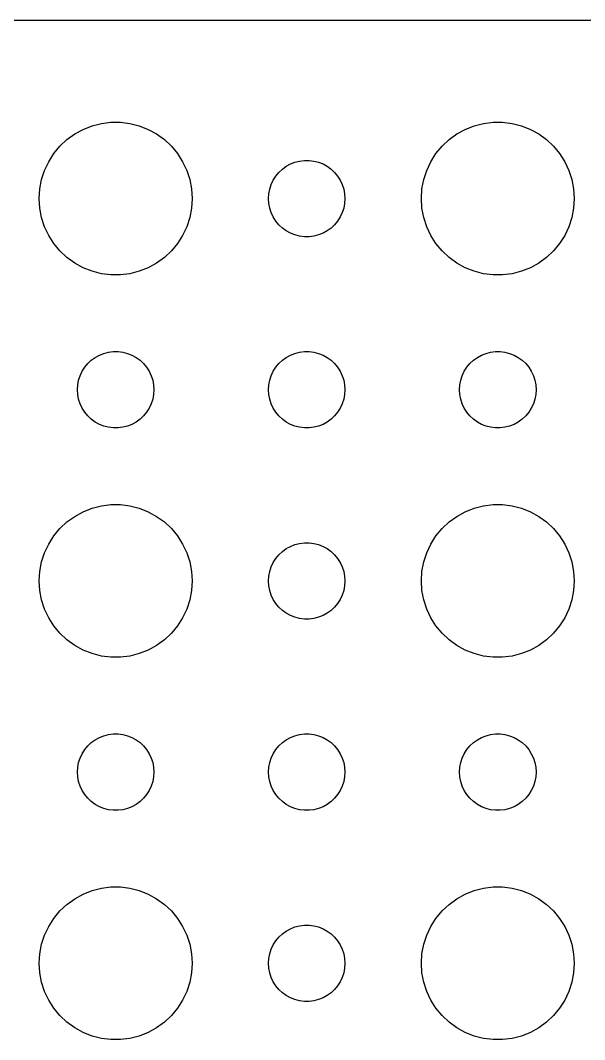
# Model space of a CAD drawing. Header units: metres. Extents: x -37 to 37, y 47 to 205.
# Drawn here: x -3.74 to 18.41, y 81.01 to 120.99 of the extents above; entities that cross this region are included whole.
import ezdxf

# ---------------------------------------------------------------- set-up
doc = ezdxf.new("R2010")
doc.units = ezdxf.units.M

msp = doc.modelspace()

# ---------------------------------------------------------------- linework, layer by layer
for p, q in [((32.3139, 120.99), (-32.3139, 120.99)), ((-1.27733, 116.714), (-0.92705, 116.853)), ((-0.92705, 116.853), (-0.56213, 116.947)), ((-0.56213, 116.947), (-0.18837, 116.994)), ((-0.18837, 116.994), (0.18837, 116.994)), ((0.18837, 116.994), (0.56213, 116.947)), ((0.56213, 116.947), (0.92705, 116.853)), ((0.92705, 116.853), (1.27733, 116.714)), ((13.7227, 116.714), (14.0729, 116.853)), ((14.0729, 116.853), (14.4379, 116.947)), ((14.4379, 116.947), (14.8116, 116.994)), ((14.8116, 116.994), (15.1884, 116.994)), ((15.1884, 116.994), (15.5621, 116.947)), ((15.5621, 116.947), (15.927, 116.853)), ((15.927, 116.853), (16.2773, 116.714)), ((-1.91226, 116.312), (-1.60747, 116.533)), ((-1.60747, 116.533), (-1.27733, 116.714)), ((1.27733, 116.714), (1.60747, 116.533)), ((1.60747, 116.533), (1.91226, 116.312)), ((13.0877, 116.312), (13.3925, 116.533)), ((13.3925, 116.533), (13.7227, 116.714)), ((16.2773, 116.714), (16.6075, 116.533)), ((16.6075, 116.533), (16.9123, 116.312)), ((-2.42705, 115.763), (-2.1869, 116.054)), ((-2.1869, 116.054), (-1.91226, 116.312)), ((1.91226, 116.312), (2.1869, 116.054)), ((2.1869, 116.054), (2.42705, 115.763)), ((12.5729, 115.763), (12.8131, 116.054)), ((12.8131, 116.054), (13.0877, 116.312)), ((16.9123, 116.312), (17.1869, 116.054)), ((17.1869, 116.054), (17.427, 115.763)), ((-2.62891, 115.445), (-2.42705, 115.763)), ((2.42705, 115.763), (2.62891, 115.445)), ((12.3711, 115.445), (12.5729, 115.763)), ((17.427, 115.763), (17.6289, 115.445)), ((-2.78932, 115.104), (-2.62891, 115.445)), ((2.62891, 115.445), (2.78932, 115.104)), ((6.40654, 115.027), (6.54385, 115.156)), ((6.54385, 115.156), (6.69626, 115.266)), ((6.69626, 115.266), (6.86133, 115.357)), ((6.86133, 115.357), (7.03647, 115.427)), ((7.03647, 115.427), (7.21892, 115.473)), ((7.21892, 115.473), (7.40581, 115.497)), ((7.40581, 115.497), (7.59418, 115.497)), ((7.59418, 115.497), (7.78107, 115.473)), ((7.78107, 115.473), (7.96352, 115.427)), ((7.96352, 115.427), (8.13866, 115.357)), ((8.13866, 115.357), (8.30373, 115.266)), ((8.30373, 115.266), (8.45613, 115.156)), ((8.45613, 115.156), (8.59344, 115.027)), ((12.2107, 115.104), (12.3711, 115.445)), ((17.6289, 115.445), (17.7893, 115.104)), ((-2.90575, 114.746), (-2.78932, 115.104)), ((2.78932, 115.104), (2.90575, 114.746)), ((6.18553, 114.723), (6.28647, 114.882)), ((6.28647, 114.882), (6.40654, 115.027)), ((8.59344, 115.027), (8.71352, 114.882)), ((8.71352, 114.882), (8.81445, 114.723)), ((12.0942, 114.746), (12.2107, 115.104)), ((17.7893, 115.104), (17.9057, 114.746)), ((-3, 114), (-2.97633, 114.376)), ((-2.97633, 114.376), (-2.90575, 114.746)), ((2.90575, 114.746), (2.97633, 114.376)), ((2.97633, 114.376), (3, 114)), ((6.01183, 114.188), (6.04712, 114.373)), ((6.04712, 114.373), (6.10533, 114.552)), ((6.10533, 114.552), (6.18553, 114.723)), ((8.81445, 114.723), (8.89465, 114.552)), ((8.89465, 114.552), (8.95287, 114.373)), ((8.95287, 114.373), (8.98816, 114.188)), ((12, 114), (12.0237, 114.376)), ((12.0237, 114.376), (12.0942, 114.746)), ((17.9057, 114.746), (17.9763, 114.376)), ((17.9763, 114.376), (18, 114)), ((-2.97633, 113.624), (-3, 114)), ((3, 114), (2.97633, 113.624)), ((6, 114), (6.01183, 114.188)), ((6.01183, 113.812), (6, 114)), ((8.98816, 114.188), (9, 114)), ((9, 114), (8.98816, 113.812)), ((12.0237, 113.624), (12, 114)), ((18, 114), (17.9763, 113.624)), ((-2.90575, 113.254), (-2.97633, 113.624)), ((2.97633, 113.624), (2.90575, 113.254)), ((6.04712, 113.627), (6.01183, 113.812)), ((6.10533, 113.448), (6.04712, 113.627)), ((8.95287, 113.627), (8.89465, 113.448)), ((8.98816, 113.812), (8.95287, 113.627)), ((12.0942, 113.254), (12.0237, 113.624)), ((17.9763, 113.624), (17.9057, 113.254)), ((-2.78932, 112.896), (-2.90575, 113.254)), ((2.90575, 113.254), (2.78932, 112.896)), ((6.18553, 113.277), (6.10533, 113.448)), ((6.28647, 113.118), (6.18553, 113.277)), ((8.81445, 113.277), (8.71352, 113.118)), ((8.89465, 113.448), (8.81445, 113.277)), ((12.2107, 112.896), (12.0942, 113.254)), ((17.9057, 113.254), (17.7893, 112.896)), ((-2.62891, 112.555), (-2.78932, 112.896)), ((2.78932, 112.896), (2.62891, 112.555)), ((6.40654, 112.973), (6.28647, 113.118)), ((6.54385, 112.844), (6.40654, 112.973)), ((6.69626, 112.734), (6.54385, 112.844)), ((8.45613, 112.844), (8.30373, 112.734)), ((8.59344, 112.973), (8.45613, 112.844)), ((8.71352, 113.118), (8.59344, 112.973)), ((12.3711, 112.555), (12.2107, 112.896)), ((17.7893, 112.896), (17.6289, 112.555)), ((-2.42705, 112.237), (-2.62891, 112.555)), ((2.62891, 112.555), (2.42705, 112.237)), ((6.86133, 112.643), (6.69626, 112.734)), ((7.03647, 112.573), (6.86133, 112.643)), ((7.21892, 112.527), (7.03647, 112.573)), ((7.40581, 112.503), (7.21892, 112.527)), ((7.59418, 112.503), (7.40581, 112.503)), ((7.78107, 112.527), (7.59418, 112.503)), ((7.96352, 112.573), (7.78107, 112.527)), ((8.13866, 112.643), (7.96352, 112.573)), ((8.30373, 112.734), (8.13866, 112.643)), ((12.5729, 112.237), (12.3711, 112.555)), ((17.6289, 112.555), (17.427, 112.237)), ((-2.1869, 111.946), (-2.42705, 112.237)), ((2.42705, 112.237), (2.1869, 111.946)), ((12.8131, 111.946), (12.5729, 112.237)), ((17.427, 112.237), (17.1869, 111.946)), ((-1.91226, 111.688), (-2.1869, 111.946)), ((-1.60747, 111.467), (-1.91226, 111.688)), ((1.91226, 111.688), (1.60747, 111.467)), ((2.1869, 111.946), (1.91226, 111.688)), ((13.0877, 111.688), (12.8131, 111.946)), ((13.3925, 111.467), (13.0877, 111.688)), ((16.9123, 111.688), (16.6075, 111.467)), ((17.1869, 111.946), (16.9123, 111.688)), ((-1.27733, 111.286), (-1.60747, 111.467)), ((-0.92705, 111.147), (-1.27733, 111.286)), ((1.27733, 111.286), (0.92705, 111.147)), ((1.60747, 111.467), (1.27733, 111.286)), ((13.7227, 111.286), (13.3925, 111.467)), ((14.0729, 111.147), (13.7227, 111.286)), ((16.2773, 111.286), (15.927, 111.147)), ((16.6075, 111.467), (16.2773, 111.286)), ((-0.56213, 111.053), (-0.92705, 111.147)), ((-0.18837, 111.006), (-0.56213, 111.053)), ((0.18837, 111.006), (-0.18837, 111.006)), ((0.56213, 111.053), (0.18837, 111.006)), ((0.92705, 111.147), (0.56213, 111.053)), ((14.4379, 111.053), (14.0729, 111.147)), ((14.8116, 111.006), (14.4379, 111.053)), ((15.1884, 111.006), (14.8116, 111.006)), ((15.5621, 111.053), (15.1884, 111.006)), ((15.927, 111.147), (15.5621, 111.053)), ((-0.46352, 107.927), (-0.28107, 107.973)), ((-0.28107, 107.973), (-0.09418, 107.997)), ((-0.09418, 107.997), (0.09418, 107.997)), ((0.09418, 107.997), (0.28107, 107.973)), ((0.28107, 107.973), (0.46352, 107.927)), ((7.03647, 107.927), (7.21892, 107.973)), ((7.21892, 107.973), (7.40581, 107.997)), ((7.40581, 107.997), (7.59418, 107.997)), ((7.59418, 107.997), (7.78107, 107.973)), ((7.78107, 107.973), (7.96352, 107.927)), ((14.5365, 107.927), (14.7189, 107.973)), ((14.7189, 107.973), (14.9058, 107.997)), ((14.9058, 107.997), (15.0942, 107.997)), ((15.0942, 107.997), (15.2811, 107.973)), ((15.2811, 107.973), (15.4635, 107.927)), ((-1.09344, 107.527), (-0.95613, 107.656)), ((-0.95613, 107.656), (-0.80373, 107.766)), ((-0.80373, 107.766), (-0.63866, 107.857)), ((-0.63866, 107.857), (-0.46352, 107.927)), ((0.46352, 107.927), (0.63866, 107.857)), ((0.63866, 107.857), (0.80373, 107.766)), ((0.80373, 107.766), (0.95613, 107.656)), ((0.95613, 107.656), (1.09344, 107.527)), ((6.40654, 107.527), (6.54385, 107.656)), ((6.54385, 107.656), (6.69626, 107.766)), ((6.69626, 107.766), (6.86133, 107.857)), ((6.86133, 107.857), (7.03647, 107.927)), ((7.96352, 107.927), (8.13866, 107.857)), ((8.13866, 107.857), (8.30373, 107.766)), ((8.30373, 107.766), (8.45613, 107.656)), ((8.45613, 107.656), (8.59344, 107.527)), ((13.9065, 107.527), (14.0439, 107.656)), ((14.0439, 107.656), (14.1963, 107.766)), ((14.1963, 107.766), (14.3613, 107.857)), ((14.3613, 107.857), (14.5365, 107.927)), ((15.4635, 107.927), (15.6387, 107.857)), ((15.6387, 107.857), (15.8037, 107.766)), ((15.8037, 107.766), (15.9561, 107.656)), ((15.9561, 107.656), (16.0934, 107.527)), ((-1.39465, 107.052), (-1.31445, 107.223)), ((-1.31445, 107.223), (-1.21352, 107.382)), ((-1.21352, 107.382), (-1.09344, 107.527)), ((1.09344, 107.527), (1.21352, 107.382)), ((1.21352, 107.382), (1.31445, 107.223)), ((1.31445, 107.223), (1.39465, 107.052)), ((6.10533, 107.052), (6.18553, 107.223)), ((6.18553, 107.223), (6.28647, 107.382)), ((6.28647, 107.382), (6.40654, 107.527)), ((8.59344, 107.527), (8.71352, 107.382)), ((8.71352, 107.382), (8.81445, 107.223)), ((8.81445, 107.223), (8.89465, 107.052)), ((13.6053, 107.052), (13.6855, 107.223)), ((13.6855, 107.223), (13.7865, 107.382)), ((13.7865, 107.382), (13.9065, 107.527)), ((16.0934, 107.527), (16.2135, 107.382)), ((16.2135, 107.382), (16.3145, 107.223)), ((16.3145, 107.223), (16.3947, 107.052)), ((-1.48816, 106.688), (-1.45287, 106.873)), ((-1.45287, 106.873), (-1.39465, 107.052)), ((1.39465, 107.052), (1.45287, 106.873)), ((1.45287, 106.873), (1.48816, 106.688)), ((6.01183, 106.688), (6.04712, 106.873)), ((6.04712, 106.873), (6.10533, 107.052)), ((8.89465, 107.052), (8.95287, 106.873)), ((8.95287, 106.873), (8.98816, 106.688)), ((13.5118, 106.688), (13.5471, 106.873)), ((13.5471, 106.873), (13.6053, 107.052)), ((16.3947, 107.052), (16.4529, 106.873)), ((16.4529, 106.873), (16.4882, 106.688)), ((-1.5, 106.5), (-1.48816, 106.688)), ((-1.48816, 106.312), (-1.5, 106.5)), ((1.48816, 106.688), (1.5, 106.5)), ((1.5, 106.5), (1.48816, 106.312)), ((6, 106.5), (6.01183, 106.688)), ((6.01183, 106.312), (6, 106.5)), ((8.98816, 106.688), (9, 106.5)), ((9, 106.5), (8.98816, 106.312)), ((13.5, 106.5), (13.5118, 106.688)), ((13.5118, 106.312), (13.5, 106.5)), ((16.4882, 106.688), (16.5, 106.5)), ((16.5, 106.5), (16.4882, 106.312)), ((-1.45287, 106.127), (-1.48816, 106.312)), ((-1.39465, 105.948), (-1.45287, 106.127)), ((1.45287, 106.127), (1.39465, 105.948)), ((1.48816, 106.312), (1.45287, 106.127)), ((6.04712, 106.127), (6.01183, 106.312)), ((6.10533, 105.948), (6.04712, 106.127)), ((8.95287, 106.127), (8.89465, 105.948)), ((8.98816, 106.312), (8.95287, 106.127)), ((13.5471, 106.127), (13.5118, 106.312)), ((13.6053, 105.948), (13.5471, 106.127)), ((16.4529, 106.127), (16.3947, 105.948)), ((16.4882, 106.312), (16.4529, 106.127)), ((-1.31445, 105.777), (-1.39465, 105.948)), ((-1.21352, 105.618), (-1.31445, 105.777)), ((-1.09344, 105.473), (-1.21352, 105.618)), ((1.21352, 105.618), (1.09344, 105.473)), ((1.31445, 105.777), (1.21352, 105.618)), ((1.39465, 105.948), (1.31445, 105.777)), ((6.18553, 105.777), (6.10533, 105.948)), ((6.28647, 105.618), (6.18553, 105.777)), ((6.40654, 105.473), (6.28647, 105.618)), ((8.71352, 105.618), (8.59344, 105.473)), ((8.81445, 105.777), (8.71352, 105.618)), ((8.89465, 105.948), (8.81445, 105.777)), ((13.6855, 105.777), (13.6053, 105.948)), ((13.7865, 105.618), (13.6855, 105.777)), ((13.9065, 105.473), (13.7865, 105.618)), ((16.2135, 105.618), (16.0934, 105.473)), ((16.3145, 105.777), (16.2135, 105.618)), ((16.3947, 105.948), (16.3145, 105.777)), ((-0.95613, 105.344), (-1.09344, 105.473)), ((-0.80373, 105.234), (-0.95613, 105.344)), ((-0.63866, 105.143), (-0.80373, 105.234)), ((0.80373, 105.234), (0.63866, 105.143)), ((0.95613, 105.344), (0.80373, 105.234)), ((1.09344, 105.473), (0.95613, 105.344)), ((6.54385, 105.344), (6.40654, 105.473)), ((6.69626, 105.234), (6.54385, 105.344)), ((6.86133, 105.143), (6.69626, 105.234)), ((8.30373, 105.234), (8.13866, 105.143)), ((8.45613, 105.344), (8.30373, 105.234)), ((8.59344, 105.473), (8.45613, 105.344)), ((14.0439, 105.344), (13.9065, 105.473)), ((14.1963, 105.234), (14.0439, 105.344)), ((14.3613, 105.143), (14.1963, 105.234)), ((15.8037, 105.234), (15.6387, 105.143)), ((15.9561, 105.344), (15.8037, 105.234)), ((16.0934, 105.473), (15.9561, 105.344)), ((-0.46352, 105.073), (-0.63866, 105.143)), ((-0.28107, 105.027), (-0.46352, 105.073)), ((-0.09418, 105.003), (-0.28107, 105.027)), ((0.09418, 105.003), (-0.09418, 105.003)), ((0.28107, 105.027), (0.09418, 105.003)), ((0.46352, 105.073), (0.28107, 105.027)), ((0.63866, 105.143), (0.46352, 105.073)), ((7.03647, 105.073), (6.86133, 105.143)), ((7.21892, 105.027), (7.03647, 105.073)), ((7.40581, 105.003), (7.21892, 105.027)), ((7.59418, 105.003), (7.40581, 105.003)), ((7.78107, 105.027), (7.59418, 105.003)), ((7.96352, 105.073), (7.78107, 105.027)), ((8.13866, 105.143), (7.96352, 105.073)), ((14.5365, 105.073), (14.3613, 105.143)), ((14.7189, 105.027), (14.5365, 105.073)), ((14.9058, 105.003), (14.7189, 105.027)), ((15.0942, 105.003), (14.9058, 105.003)), ((15.2811, 105.027), (15.0942, 105.003)), ((15.4635, 105.073), (15.2811, 105.027)), ((15.6387, 105.143), (15.4635, 105.073)), ((-0.56213, 101.947), (-0.18837, 101.994)), ((-0.18837, 101.994), (0.18837, 101.994)), ((0.18837, 101.994), (0.56213, 101.947)), ((14.4379, 101.947), (14.8116, 101.994)), ((14.8116, 101.994), (15.1884, 101.994)), ((15.1884, 101.994), (15.5621, 101.947)), ((-1.60747, 101.533), (-1.27733, 101.714)), ((-1.27733, 101.714), (-0.92705, 101.853)), ((-0.92705, 101.853), (-0.56213, 101.947)), ((0.56213, 101.947), (0.92705, 101.853)), ((0.92705, 101.853), (1.27733, 101.714)), ((1.27733, 101.714), (1.60747, 101.533)), ((13.3925, 101.533), (13.7227, 101.714)), ((13.7227, 101.714), (14.0729, 101.853)), ((14.0729, 101.853), (14.4379, 101.947)), ((15.5621, 101.947), (15.927, 101.853)), ((15.927, 101.853), (16.2773, 101.714)), ((16.2773, 101.714), (16.6075, 101.533)), ((-2.1869, 101.054), (-1.91226, 101.312)), ((-1.91226, 101.312), (-1.60747, 101.533)), ((1.60747, 101.533), (1.91226, 101.312)), ((1.91226, 101.312), (2.1869, 101.054)), ((12.8131, 101.054), (13.0877, 101.312)), ((13.0877, 101.312), (13.3925, 101.533)), ((16.6075, 101.533), (16.9123, 101.312)), ((16.9123, 101.312), (17.1869, 101.054)), ((-2.62891, 100.445), (-2.42705, 100.763)), ((-2.42705, 100.763), (-2.1869, 101.054)), ((2.1869, 101.054), (2.42705, 100.763)), ((2.42705, 100.763), (2.62891, 100.445)), ((12.3711, 100.445), (12.5729, 100.763)), ((12.5729, 100.763), (12.8131, 101.054)), ((17.1869, 101.054), (17.427, 100.763)), ((17.427, 100.763), (17.6289, 100.445)), ((-2.78932, 100.104), (-2.62891, 100.445)), ((2.62891, 100.445), (2.78932, 100.104)), ((6.86133, 100.357), (7.03647, 100.427)), ((7.03647, 100.427), (7.21892, 100.473)), ((7.21892, 100.473), (7.40581, 100.497)), ((7.40581, 100.497), (7.59418, 100.497)), ((7.59418, 100.497), (7.78107, 100.473)), ((7.78107, 100.473), (7.96352, 100.427)), ((7.96352, 100.427), (8.13866, 100.357)), ((12.2107, 100.104), (12.3711, 100.445)), ((17.6289, 100.445), (17.7893, 100.104)), ((-2.90575, 99.7461), (-2.78932, 100.104)), ((2.78932, 100.104), (2.90575, 99.7461)), ((6.28647, 99.8817), (6.40654, 100.027)), ((6.40654, 100.027), (6.54385, 100.156)), ((6.54385, 100.156), (6.69626, 100.266)), ((6.69626, 100.266), (6.86133, 100.357)), ((8.13866, 100.357), (8.30373, 100.266)), ((8.30373, 100.266), (8.45613, 100.156)), ((8.45613, 100.156), (8.59344, 100.027)), ((8.59344, 100.027), (8.71352, 99.8817)), ((12.0942, 99.7461), (12.2107, 100.104)), ((17.7893, 100.104), (17.9057, 99.7461)), ((-2.97633, 99.376), (-2.90575, 99.7461)), ((2.90575, 99.7461), (2.97633, 99.376)), ((6.10533, 99.5522), (6.18553, 99.7226)), ((6.18553, 99.7226), (6.28647, 99.8817)), ((8.71352, 99.8817), (8.81445, 99.7226)), ((8.81445, 99.7226), (8.89465, 99.5522)), ((12.0237, 99.376), (12.0942, 99.7461)), ((17.9057, 99.7461), (17.9763, 99.376)), ((-3, 99), (-2.97633, 99.376)), ((2.97633, 99.376), (3, 99)), ((6, 99), (6.01183, 99.188)), ((6.01183, 99.188), (6.04712, 99.373)), ((6.04712, 99.373), (6.10533, 99.5522)), ((8.89465, 99.5522), (8.95287, 99.373)), ((8.95287, 99.373), (8.98816, 99.188)), ((8.98816, 99.188), (9, 99)), ((12, 99), (12.0237, 99.376)), ((17.9763, 99.376), (18, 99)), ((-2.97633, 98.624), (-3, 99)), ((3, 99), (2.97633, 98.624)), ((6.01183, 98.812), (6, 99)), ((6.04712, 98.627), (6.01183, 98.812)), ((8.98816, 98.812), (8.95287, 98.627)), ((9, 99), (8.98816, 98.812)), ((12.0237, 98.624), (12, 99)), ((18, 99), (17.9763, 98.624)), ((-2.90575, 98.2539), (-2.97633, 98.624)), ((2.97633, 98.624), (2.90575, 98.2539)), ((6.10533, 98.4478), (6.04712, 98.627)), ((6.18553, 98.2774), (6.10533, 98.4478)), ((8.89465, 98.4478), (8.81445, 98.2774)), ((8.95287, 98.627), (8.89465, 98.4478)), ((12.0942, 98.2539), (12.0237, 98.624)), ((17.9763, 98.624), (17.9057, 98.2539)), ((-2.78932, 97.8956), (-2.90575, 98.2539)), ((2.90575, 98.2539), (2.78932, 97.8956)), ((6.28647, 98.1183), (6.18553, 98.2774)), ((6.40654, 97.9732), (6.28647, 98.1183)), ((6.54385, 97.8442), (6.40654, 97.9732)), ((8.59344, 97.9732), (8.45613, 97.8442)), ((8.71352, 98.1183), (8.59344, 97.9732)), ((8.81445, 98.2774), (8.71352, 98.1183)), ((12.2107, 97.8956), (12.0942, 98.2539)), ((17.9057, 98.2539), (17.7893, 97.8956)), ((-2.62891, 97.5547), (-2.78932, 97.8956)), ((2.78932, 97.8956), (2.62891, 97.5547)), ((6.69626, 97.7335), (6.54385, 97.8442)), ((6.86133, 97.6427), (6.69626, 97.7335)), ((7.03647, 97.5734), (6.86133, 97.6427)), ((7.21892, 97.5266), (7.03647, 97.5734)), ((7.96352, 97.5734), (7.78107, 97.5266)), ((8.13866, 97.6427), (7.96352, 97.5734)), ((8.30373, 97.7335), (8.13866, 97.6427)), ((8.45613, 97.8442), (8.30373, 97.7335)), ((12.3711, 97.5547), (12.2107, 97.8956)), ((17.7893, 97.8956), (17.6289, 97.5547)), ((-2.42705, 97.2366), (-2.62891, 97.5547)), ((-2.1869, 96.9464), (-2.42705, 97.2366)), ((2.42705, 97.2366), (2.1869, 96.9464)), ((2.62891, 97.5547), (2.42705, 97.2366)), ((7.40581, 97.5029), (7.21892, 97.5266)), ((7.59418, 97.5029), (7.40581, 97.5029)), ((7.78107, 97.5266), (7.59418, 97.5029)), ((12.5729, 97.2366), (12.3711, 97.5547)), ((12.8131, 96.9464), (12.5729, 97.2366)), ((17.427, 97.2366), (17.1869, 96.9464)), ((17.6289, 97.5547), (17.427, 97.2366)), ((-1.91226, 96.6884), (-2.1869, 96.9464)), ((2.1869, 96.9464), (1.91226, 96.6884)), ((13.0877, 96.6884), (12.8131, 96.9464)), ((17.1869, 96.9464), (16.9123, 96.6884)), ((-1.60747, 96.467), (-1.91226, 96.6884)), ((-1.27733, 96.2855), (-1.60747, 96.467)), ((1.60747, 96.467), (1.27733, 96.2855)), ((1.91226, 96.6884), (1.60747, 96.467)), ((13.3925, 96.467), (13.0877, 96.6884)), ((13.7227, 96.2855), (13.3925, 96.467)), ((16.6075, 96.467), (16.2773, 96.2855)), ((16.9123, 96.6884), (16.6075, 96.467)), ((-0.92705, 96.1468), (-1.27733, 96.2855)), ((-0.56213, 96.0531), (-0.92705, 96.1468)), ((-0.18837, 96.0059), (-0.56213, 96.0531)), ((0.18837, 96.0059), (-0.18837, 96.0059)), ((0.56213, 96.0531), (0.18837, 96.0059)), ((0.92705, 96.1468), (0.56213, 96.0531)), ((1.27733, 96.2855), (0.92705, 96.1468)), ((14.0729, 96.1468), (13.7227, 96.2855)), ((14.4379, 96.0531), (14.0729, 96.1468)), ((14.8116, 96.0059), (14.4379, 96.0531)), ((15.1884, 96.0059), (14.8116, 96.0059)), ((15.5621, 96.0531), (15.1884, 96.0059)), ((15.927, 96.1468), (15.5621, 96.0531)), ((16.2773, 96.2855), (15.927, 96.1468)), ((-0.95613, 92.6558), (-0.80373, 92.7665)), ((-0.80373, 92.7665), (-0.63866, 92.8572)), ((-0.63866, 92.8572), (-0.46352, 92.9266)), ((-0.46352, 92.9266), (-0.28107, 92.9734)), ((-0.28107, 92.9734), (-0.09418, 92.997)), ((-0.09418, 92.997), (0.09418, 92.997)), ((0.09418, 92.997), (0.28107, 92.9734)), ((0.28107, 92.9734), (0.46352, 92.9266)), ((0.46352, 92.9266), (0.63866, 92.8572)), ((0.63866, 92.8572), (0.80373, 92.7665)), ((0.80373, 92.7665), (0.95613, 92.6558)), ((6.54385, 92.6558), (6.69626, 92.7665)), ((6.69626, 92.7665), (6.86133, 92.8572)), ((6.86133, 92.8572), (7.03647, 92.9266)), ((7.03647, 92.9266), (7.21892, 92.9734)), ((7.21892, 92.9734), (7.40581, 92.997)), ((7.40581, 92.997), (7.59418, 92.997)), ((7.59418, 92.997), (7.78107, 92.9734)), ((7.78107, 92.9734), (7.96352, 92.9266)), ((7.96352, 92.9266), (8.13866, 92.8572)), ((8.13866, 92.8572), (8.30373, 92.7665)), ((8.30373, 92.7665), (8.45613, 92.6558)), ((14.0439, 92.6558), (14.1963, 92.7665)), ((14.1963, 92.7665), (14.3613, 92.8572)), ((14.3613, 92.8572), (14.5365, 92.9266)), ((14.5365, 92.9266), (14.7189, 92.9734)), ((14.7189, 92.9734), (14.9058, 92.997)), ((14.9058, 92.997), (15.0942, 92.997)), ((15.0942, 92.997), (15.2811, 92.9734)), ((15.2811, 92.9734), (15.4635, 92.9266)), ((15.4635, 92.9266), (15.6387, 92.8572)), ((15.6387, 92.8572), (15.8037, 92.7665)), ((15.8037, 92.7665), (15.9561, 92.6558)), ((-1.31445, 92.2226), (-1.21352, 92.3817)), ((-1.21352, 92.3817), (-1.09344, 92.5268)), ((-1.09344, 92.5268), (-0.95613, 92.6558)), ((0.95613, 92.6558), (1.09344, 92.5268)), ((1.09344, 92.5268), (1.21352, 92.3817)), ((1.21352, 92.3817), (1.31445, 92.2226)), ((6.18553, 92.2226), (6.28647, 92.3817)), ((6.28647, 92.3817), (6.40654, 92.5268)), ((6.40654, 92.5268), (6.54385, 92.6558)), ((8.45613, 92.6558), (8.59344, 92.5268)), ((8.59344, 92.5268), (8.71352, 92.3817)), ((8.71352, 92.3817), (8.81445, 92.2226)), ((13.6855, 92.2226), (13.7865, 92.3817)), ((13.7865, 92.3817), (13.9065, 92.5268)), ((13.9065, 92.5268), (14.0439, 92.6558)), ((15.9561, 92.6558), (16.0934, 92.5268)), ((16.0934, 92.5268), (16.2135, 92.3817)), ((16.2135, 92.3817), (16.3145, 92.2226)), ((-1.45287, 91.873), (-1.39465, 92.0522)), ((-1.39465, 92.0522), (-1.31445, 92.2226)), ((1.31445, 92.2226), (1.39465, 92.0522)), ((1.39465, 92.0522), (1.45287, 91.873)), ((6.04712, 91.873), (6.10533, 92.0522)), ((6.10533, 92.0522), (6.18553, 92.2226)), ((8.81445, 92.2226), (8.89465, 92.0522)), ((8.89465, 92.0522), (8.95287, 91.873)), ((13.5471, 91.873), (13.6053, 92.0522)), ((13.6053, 92.0522), (13.6855, 92.2226)), ((16.3145, 92.2226), (16.3947, 92.0522)), ((16.3947, 92.0522), (16.4529, 91.873)), ((-1.5, 91.5), (-1.48816, 91.688)), ((-1.48816, 91.688), (-1.45287, 91.873)), ((1.45287, 91.873), (1.48816, 91.688)), ((1.48816, 91.688), (1.5, 91.5)), ((6, 91.5), (6.01183, 91.688)), ((6.01183, 91.688), (6.04712, 91.873)), ((8.95287, 91.873), (8.98816, 91.688)), ((8.98816, 91.688), (9, 91.5)), ((13.5, 91.5), (13.5118, 91.688)), ((13.5118, 91.688), (13.5471, 91.873)), ((16.4529, 91.873), (16.4882, 91.688)), ((16.4882, 91.688), (16.5, 91.5)), ((-1.48816, 91.312), (-1.5, 91.5)), ((-1.45287, 91.127), (-1.48816, 91.312)), ((1.48816, 91.312), (1.45287, 91.127)), ((1.5, 91.5), (1.48816, 91.312)), ((6.01183, 91.312), (6, 91.5)), ((6.04712, 91.127), (6.01183, 91.312)), ((8.98816, 91.312), (8.95287, 91.127)), ((9, 91.5), (8.98816, 91.312)), ((13.5118, 91.312), (13.5, 91.5)), ((13.5471, 91.127), (13.5118, 91.312)), ((16.4882, 91.312), (16.4529, 91.127)), ((16.5, 91.5), (16.4882, 91.312)), ((-1.39465, 90.9478), (-1.45287, 91.127)), ((-1.31445, 90.7774), (-1.39465, 90.9478)), ((-1.21352, 90.6183), (-1.31445, 90.7774)), ((1.31445, 90.7774), (1.21352, 90.6183)), ((1.39465, 90.9478), (1.31445, 90.7774)), ((1.45287, 91.127), (1.39465, 90.9478)), ((6.10533, 90.9478), (6.04712, 91.127)), ((6.18553, 90.7774), (6.10533, 90.9478)), ((6.28647, 90.6183), (6.18553, 90.7774)), ((8.81445, 90.7774), (8.71352, 90.6183)), ((8.89465, 90.9478), (8.81445, 90.7774)), ((8.95287, 91.127), (8.89465, 90.9478)), ((13.6053, 90.9478), (13.5471, 91.127)), ((13.6855, 90.7774), (13.6053, 90.9478)), ((13.7865, 90.6183), (13.6855, 90.7774)), ((16.3145, 90.7774), (16.2135, 90.6183)), ((16.3947, 90.9478), (16.3145, 90.7774)), ((16.4529, 91.127), (16.3947, 90.9478)), ((-1.09344, 90.4732), (-1.21352, 90.6183)), ((-0.95613, 90.3442), (-1.09344, 90.4732)), ((1.09344, 90.4732), (0.95613, 90.3442)), ((1.21352, 90.6183), (1.09344, 90.4732)), ((6.40654, 90.4732), (6.28647, 90.6183)), ((6.54385, 90.3442), (6.40654, 90.4732)), ((8.59344, 90.4732), (8.45613, 90.3442)), ((8.71352, 90.6183), (8.59344, 90.4732)), ((13.9065, 90.4732), (13.7865, 90.6183)), ((14.0439, 90.3442), (13.9065, 90.4732)), ((16.0934, 90.4732), (15.9561, 90.3442)), ((16.2135, 90.6183), (16.0934, 90.4732)), ((-0.80373, 90.2335), (-0.95613, 90.3442)), ((-0.63866, 90.1427), (-0.80373, 90.2335)), ((-0.46352, 90.0734), (-0.63866, 90.1427)), ((-0.28107, 90.0266), (-0.46352, 90.0734)), ((-0.09418, 90.0029), (-0.28107, 90.0266)), ((0.09418, 90.0029), (-0.09418, 90.0029)), ((0.28107, 90.0266), (0.09418, 90.0029)), ((0.46352, 90.0734), (0.28107, 90.0266)), ((0.63866, 90.1427), (0.46352, 90.0734)), ((0.80373, 90.2335), (0.63866, 90.1427)), ((0.95613, 90.3442), (0.80373, 90.2335)), ((6.69626, 90.2335), (6.54385, 90.3442)), ((6.86133, 90.1427), (6.69626, 90.2335)), ((7.03647, 90.0734), (6.86133, 90.1427)), ((7.21892, 90.0266), (7.03647, 90.0734)), ((7.40581, 90.0029), (7.21892, 90.0266)), ((7.59418, 90.0029), (7.40581, 90.0029)), ((7.78107, 90.0266), (7.59418, 90.0029)), ((7.96352, 90.0734), (7.78107, 90.0266)), ((8.13866, 90.1427), (7.96352, 90.0734)), ((8.30373, 90.2335), (8.13866, 90.1427)), ((8.45613, 90.3442), (8.30373, 90.2335)), ((14.1963, 90.2335), (14.0439, 90.3442)), ((14.3613, 90.1427), (14.1963, 90.2335)), ((14.5365, 90.0734), (14.3613, 90.1427)), ((14.7189, 90.0266), (14.5365, 90.0734)), ((14.9058, 90.0029), (14.7189, 90.0266)), ((15.0942, 90.0029), (14.9058, 90.0029)), ((15.2811, 90.0266), (15.0942, 90.0029)), ((15.4635, 90.0734), (15.2811, 90.0266)), ((15.6387, 90.1427), (15.4635, 90.0734)), ((15.8037, 90.2335), (15.6387, 90.1427)), ((15.9561, 90.3442), (15.8037, 90.2335)), ((-1.27733, 86.7145), (-0.92705, 86.8532)), ((-0.92705, 86.8532), (-0.56213, 86.9469)), ((-0.56213, 86.9469), (-0.18837, 86.9941)), ((-0.18837, 86.9941), (0.18837, 86.9941)), ((0.18837, 86.9941), (0.56213, 86.9469)), ((0.56213, 86.9469), (0.92705, 86.8532)), ((0.92705, 86.8532), (1.27733, 86.7145)), ((13.7227, 86.7145), (14.0729, 86.8532)), ((14.0729, 86.8532), (14.4379, 86.9469)), ((14.4379, 86.9469), (14.8116, 86.9941)), ((14.8116, 86.9941), (15.1884, 86.9941)), ((15.1884, 86.9941), (15.5621, 86.9469)), ((15.5621, 86.9469), (15.927, 86.8532)), ((15.927, 86.8532), (16.2773, 86.7145)), ((-1.91226, 86.3115), (-1.60747, 86.533)), ((-1.60747, 86.533), (-1.27733, 86.7145)), ((1.27733, 86.7145), (1.60747, 86.533)), ((1.60747, 86.533), (1.91226, 86.3115)), ((13.0877, 86.3115), (13.3925, 86.533)), ((13.3925, 86.533), (13.7227, 86.7145)), ((16.2773, 86.7145), (16.6075, 86.533)), ((16.6075, 86.533), (16.9123, 86.3115)), ((-2.42705, 85.7634), (-2.1869, 86.0536)), ((-2.1869, 86.0536), (-1.91226, 86.3115)), ((1.91226, 86.3115), (2.1869, 86.0536)), ((2.1869, 86.0536), (2.42705, 85.7634)), ((12.5729, 85.7634), (12.8131, 86.0536)), ((12.8131, 86.0536), (13.0877, 86.3115)), ((16.9123, 86.3115), (17.1869, 86.0536)), ((17.1869, 86.0536), (17.427, 85.7634)), ((-2.62891, 85.4453), (-2.42705, 85.7634)), ((2.42705, 85.7634), (2.62891, 85.4453)), ((12.3711, 85.4453), (12.5729, 85.7634)), ((17.427, 85.7634), (17.6289, 85.4453)), ((-2.78932, 85.1044), (-2.62891, 85.4453)), ((2.62891, 85.4453), (2.78932, 85.1044)), ((6.54385, 85.1558), (6.69626, 85.2665)), ((6.69626, 85.2665), (6.86133, 85.3572)), ((6.86133, 85.3572), (7.03647, 85.4266)), ((7.03647, 85.4266), (7.21892, 85.4734)), ((7.21892, 85.4734), (7.40581, 85.497)), ((7.40581, 85.497), (7.59418, 85.497)), ((7.59418, 85.497), (7.78107, 85.4734)), ((7.78107, 85.4734), (7.96352, 85.4266)), ((7.96352, 85.4266), (8.13866, 85.3572)), ((8.13866, 85.3572), (8.30373, 85.2665)), ((8.30373, 85.2665), (8.45613, 85.1558)), ((12.2107, 85.1044), (12.3711, 85.4453)), ((17.6289, 85.4453), (17.7893, 85.1044)), ((-2.90575, 84.7461), (-2.78932, 85.1044)), ((2.78932, 85.1044), (2.90575, 84.7461)), ((6.18553, 84.7226), (6.28647, 84.8817)), ((6.28647, 84.8817), (6.40654, 85.0268)), ((6.40654, 85.0268), (6.54385, 85.1558)), ((8.45613, 85.1558), (8.59344, 85.0268)), ((8.59344, 85.0268), (8.71352, 84.8817)), ((8.71352, 84.8817), (8.81445, 84.7226)), ((12.0942, 84.7461), (12.2107, 85.1044)), ((17.7893, 85.1044), (17.9057, 84.7461)), ((-3, 84), (-2.97633, 84.376)), ((-2.97633, 84.376), (-2.90575, 84.7461)), ((2.90575, 84.7461), (2.97633, 84.376)), ((2.97633, 84.376), (3, 84)), ((6.01183, 84.188), (6.04712, 84.373)), ((6.04712, 84.373), (6.10533, 84.5522)), ((6.10533, 84.5522), (6.18553, 84.7226)), ((8.81445, 84.7226), (8.89465, 84.5522)), ((8.89465, 84.5522), (8.95287, 84.373)), ((8.95287, 84.373), (8.98816, 84.188)), ((12, 84), (12.0237, 84.376)), ((12.0237, 84.376), (12.0942, 84.7461)), ((17.9057, 84.7461), (17.9763, 84.376)), ((17.9763, 84.376), (18, 84)), ((-2.97633, 83.624), (-3, 84)), ((3, 84), (2.97633, 83.624)), ((6, 84), (6.01183, 84.188)), ((6.01183, 83.812), (6, 84)), ((8.98816, 84.188), (9, 84)), ((9, 84), (8.98816, 83.812)), ((12.0237, 83.624), (12, 84)), ((18, 84), (17.9763, 83.624)), ((-2.90575, 83.2539), (-2.97633, 83.624)), ((2.97633, 83.624), (2.90575, 83.2539)), ((6.04712, 83.627), (6.01183, 83.812)), ((6.10533, 83.4478), (6.04712, 83.627)), ((8.95287, 83.627), (8.89465, 83.4478)), ((8.98816, 83.812), (8.95287, 83.627)), ((12.0942, 83.2539), (12.0237, 83.624)), ((17.9763, 83.624), (17.9057, 83.2539)), ((-2.78932, 82.8956), (-2.90575, 83.2539)), ((2.90575, 83.2539), (2.78932, 82.8956)), ((6.18553, 83.2774), (6.10533, 83.4478)), ((6.28647, 83.1183), (6.18553, 83.2774)), ((8.81445, 83.2774), (8.71352, 83.1183)), ((8.89465, 83.4478), (8.81445, 83.2774)), ((12.2107, 82.8956), (12.0942, 83.2539)), ((17.9057, 83.2539), (17.7893, 82.8956)), ((-2.62891, 82.5547), (-2.78932, 82.8956)), ((2.78932, 82.8956), (2.62891, 82.5547)), ((6.40654, 82.9732), (6.28647, 83.1183)), ((6.54385, 82.8442), (6.40654, 82.9732)), ((6.69626, 82.7335), (6.54385, 82.8442)), ((8.45613, 82.8442), (8.30373, 82.7335)), ((8.59344, 82.9732), (8.45613, 82.8442)), ((8.71352, 83.1183), (8.59344, 82.9732)), ((12.3711, 82.5547), (12.2107, 82.8956)), ((17.7893, 82.8956), (17.6289, 82.5547)), ((-2.42705, 82.2366), (-2.62891, 82.5547)), ((2.62891, 82.5547), (2.42705, 82.2366)), ((6.86133, 82.6428), (6.69626, 82.7335)), ((7.03647, 82.5734), (6.86133, 82.6428)), ((7.21892, 82.5266), (7.03647, 82.5734)), ((7.40581, 82.503), (7.21892, 82.5266)), ((7.59418, 82.503), (7.40581, 82.503)), ((7.78107, 82.5266), (7.59418, 82.503)), ((7.96352, 82.5734), (7.78107, 82.5266)), ((8.13866, 82.6428), (7.96352, 82.5734)), ((8.30373, 82.7335), (8.13866, 82.6428)), ((12.5729, 82.2366), (12.3711, 82.5547)), ((17.6289, 82.5547), (17.427, 82.2366)), ((-2.1869, 81.9464), (-2.42705, 82.2366)), ((2.42705, 82.2366), (2.1869, 81.9464)), ((12.8131, 81.9464), (12.5729, 82.2366)), ((17.427, 82.2366), (17.1869, 81.9464)), ((-1.91226, 81.6885), (-2.1869, 81.9464)), ((-1.60747, 81.467), (-1.91226, 81.6885)), ((1.91226, 81.6885), (1.60747, 81.467)), ((2.1869, 81.9464), (1.91226, 81.6885)), ((13.0877, 81.6885), (12.8131, 81.9464)), ((13.3925, 81.467), (13.0877, 81.6885)), ((16.9123, 81.6885), (16.6075, 81.467)), ((17.1869, 81.9464), (16.9123, 81.6885)), ((-1.27733, 81.2855), (-1.60747, 81.467)), ((-0.92705, 81.1468), (-1.27733, 81.2855)), ((1.27733, 81.2855), (0.92705, 81.1468)), ((1.60747, 81.467), (1.27733, 81.2855)), ((13.7227, 81.2855), (13.3925, 81.467)), ((14.0729, 81.1468), (13.7227, 81.2855)), ((16.2773, 81.2855), (15.927, 81.1468)), ((16.6075, 81.467), (16.2773, 81.2855)), ((-0.56213, 81.0531), (-0.92705, 81.1468)), ((-0.18837, 81.0059), (-0.56213, 81.0531)), ((0.18837, 81.0059), (-0.18837, 81.0059)), ((0.56213, 81.0531), (0.18837, 81.0059)), ((0.92705, 81.1468), (0.56213, 81.0531)), ((14.4379, 81.0531), (14.0729, 81.1468)), ((14.8116, 81.0059), (14.4379, 81.0531)), ((15.1884, 81.0059), (14.8116, 81.0059)), ((15.5621, 81.0531), (15.1884, 81.0059)), ((15.927, 81.1468), (15.5621, 81.0531))]:
    msp.add_line(p, q)

doc.saveas('drawing.dxf')
